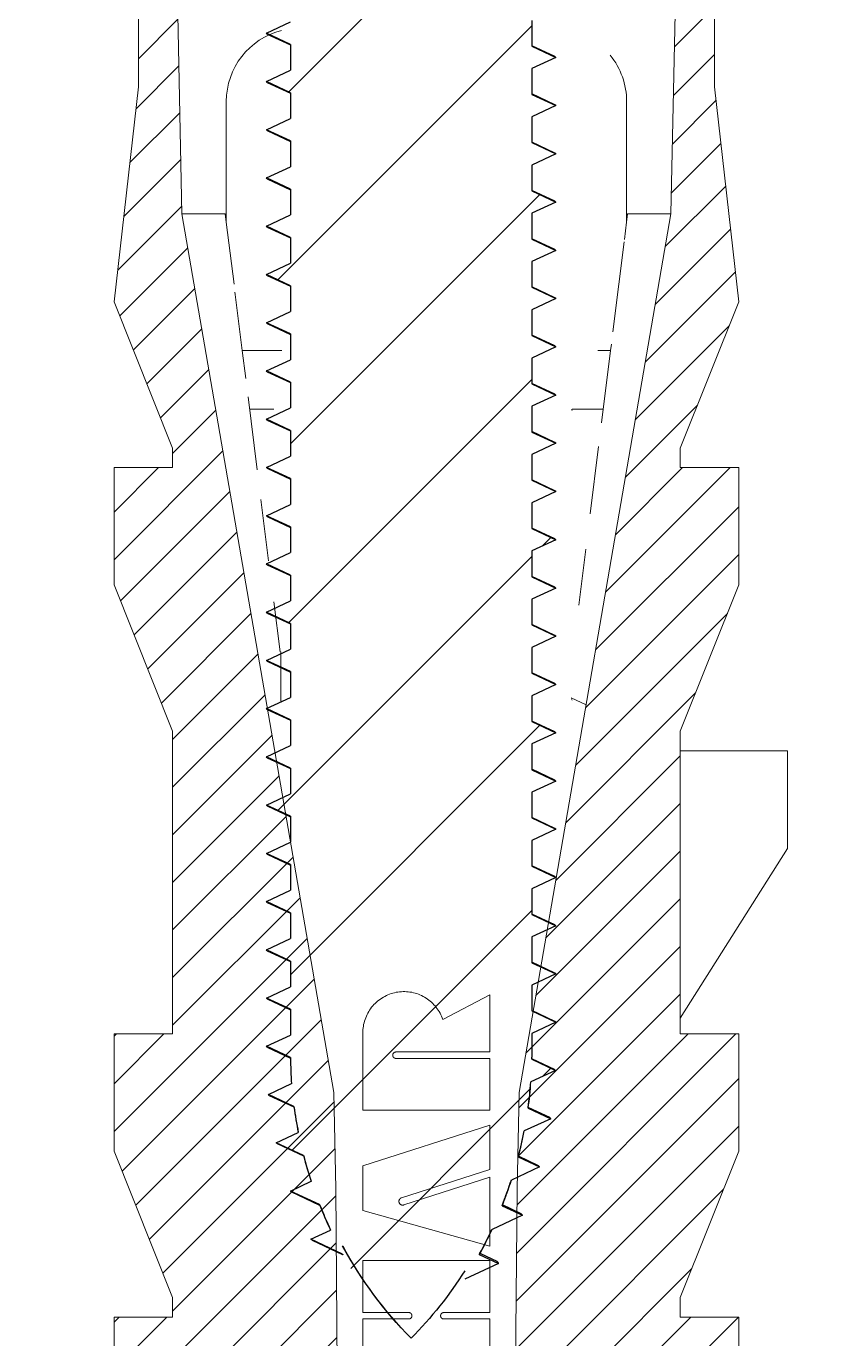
# Model space of a CAD drawing. Header units: millimetres. Extents: x 1338 to 1739, y -253 to 25.
# Drawn here: x 1501.51 to 1509.81, y -136.12 to -122.51 of the extents above; entities that cross this region are included whole.
import ezdxf

# ---------------------------------------------------------------- set-up
doc = ezdxf.new("R2010")
doc.units = ezdxf.units.MM
doc.layers.add('hatch', color=56, linetype='Continuous', lineweight=9)
doc.layers.add('part', color=7, linetype='Continuous', lineweight=20)

# ---------------------------------------------------------------- blocks, each defined once
blk = doc.blocks.new('*u39')
at = {"layer": 'hatch', "linetype": 'Continuous'}
h = blk.add_hatch(dxfattribs=at)
h.set_pattern_fill('DEFAULT__3', color=2, scale=0.34925, angle=45, style=0, pattern_type=0)
h.set_pattern_definition([(45, (-417.5015, -92.55667), (-0.24695704, 0.24695704), [])])
edge = h.paths.add_edge_path()
edge.add_line((0.999, -14.168), (2.573, -5.06))
edge.add_line((2.669, -0.357), (2.573, -5.06))
edge.add_spline(control_points=[(2.669, -0.357), (2.674, -0.147), (2.824, 0), (3.033, 0)], knot_values=[0, 0, 0, 0, 1, 1, 1, 1], weights=[1, 0.809532, 0.809532, 1], degree=3, periodic=0)
edge.add_line((3.033, 0), (4.187, 0))
edge.add_line((4.187, 0), (4.187, -0.202))
edge.add_line((4.187, -0.202), (3.023, -0.837))
edge.add_line((3.023, -3.744), (3.023, -0.837))
edge.add_line((3.276, -5.971), (3.023, -3.744))
edge.add_line((2.669, -7.489), (3.276, -5.971))
edge.add_line((2.669, -7.489), (2.669, -7.691))
edge.add_line((2.669, -7.691), (3.276, -7.691))
edge.add_line((3.276, -8.906), (3.276, -7.691))
edge.add_line((2.669, -10.424), (3.276, -8.906))
edge.add_line((2.669, -10.424), (2.669, -10.626))
edge.add_line((2.669, -10.626), (2.669, -13.396))
edge.add_line((2.669, -13.396), (2.669, -13.561))
edge.add_line((2.669, -13.561), (3.276, -13.561))
edge.add_line((3.276, -14.775), (3.276, -13.561))
edge.add_line((2.669, -16.293), (3.276, -14.775))
edge.add_line((2.669, -16.293), (2.669, -16.496))
edge.add_line((2.669, -16.496), (3.276, -16.496))
edge.add_line((3.276, -17.71), (3.276, -16.496))
edge.add_line((2.669, -19.228), (3.276, -17.71))
edge.add_line((2.669, -19.228), (2.669, -22.365))
edge.add_line((2.669, -22.365), (3.276, -22.365))
edge.add_line((3.276, -23.58), (3.276, -22.365))
edge.add_line((2.704, -25.009), (3.276, -23.58))
edge.add_line((2.704, -25.009), (3.273, -25.216))
edge.add_line((3.273, -25.216), (2.973, -26.919))
edge.add_line((2.973, -26.919), (2.973, -28.64))
edge.add_line((2.973, -28.64), (2.72, -30.056))
edge.add_line((1.354, -30.056), (2.72, -30.056))
edge.add_line((1.354, -30.056), (1.354, -31.068))
edge.add_line((1.354, -31.068), (0.848, -31.068))
edge.add_line((0.848, -30.056), (0.848, -31.068))
edge.add_line((0.848, -30.056), (0.979, -15.167))
edge.add_line((0.999, -14.168), (0.979, -15.167))
edge = h.paths.add_edge_path()
edge.add_line((-0.923, -14.168), (-2.497, -5.06))
edge.add_line((-0.923, -14.168), (-0.903, -15.167))
edge.add_line((-0.772, -30.056), (-0.903, -15.167))
edge.add_line((-0.772, -30.056), (-0.772, -31.068))
edge.add_line((-0.772, -31.068), (-1.278, -31.068))
edge.add_line((-1.278, -30.056), (-1.278, -31.068))
edge.add_line((-2.644, -30.056), (-1.278, -30.056))
edge.add_line((-2.897, -28.64), (-2.644, -30.056))
edge.add_line((-2.897, -26.919), (-2.897, -28.64))
edge.add_line((-3.197, -25.216), (-2.897, -26.919))
edge.add_line((-3.197, -25.216), (-2.629, -25.009))
edge.add_line((-2.629, -25.009), (-3.2, -23.58))
edge.add_line((-3.2, -23.58), (-3.2, -22.365))
edge.add_line((-3.2, -22.365), (-2.593, -22.365))
edge.add_line((-2.593, -22.365), (-2.593, -22.201))
edge.add_line((-2.593, -22.201), (-2.593, -19.43))
edge.add_line((-2.593, -19.43), (-2.593, -19.228))
edge.add_line((-2.593, -19.228), (-3.2, -17.71))
edge.add_line((-3.2, -17.71), (-3.2, -16.496))
edge.add_line((-3.2, -16.496), (-2.593, -16.496))
edge.add_line((-2.593, -16.496), (-2.593, -16.293))
edge.add_line((-2.593, -16.293), (-3.2, -14.775))
edge.add_line((-3.2, -14.775), (-3.2, -13.561))
edge.add_line((-3.2, -13.561), (-2.593, -13.561))
edge.add_line((-2.593, -13.561), (-2.593, -10.424))
edge.add_line((-2.593, -10.424), (-3.2, -8.906))
edge.add_line((-3.2, -8.906), (-3.2, -7.691))
edge.add_line((-3.2, -7.691), (-2.593, -7.691))
edge.add_line((-2.593, -7.691), (-2.593, -7.489))
edge.add_line((-2.593, -7.489), (-3.2, -5.971))
edge.add_line((-3.2, -5.971), (-2.947, -3.744))
edge.add_line((-2.947, -3.744), (-2.947, -0.837))
edge.add_line((-4.111, -0.202), (-2.947, -0.837))
edge.add_line((-4.111, -0.202), (-4.111, 0))
edge.add_line((-4.111, 0), (-2.958, 0))
edge.add_spline(control_points=[(-2.593, -0.357), (-2.598, -0.147), (-2.748, 0), (-2.958, 0)], knot_values=[0, 0, 0, 0, 1, 1, 1, 1], weights=[1, 0.809532, 0.809532, 1], degree=3, periodic=0)
edge.add_line((-2.593, -0.357), (-2.497, -5.06))
at = {"layer": 'part', "color": 7, "linetype": 'Continuous'}
for p, q in [((-2.593, -0.357), (-2.497, -5.06)), ((-2.593, -0.357), (-2.497, -5.06)), ((2.669, -0.357), (2.573, -5.06)), ((2.669, -0.357), (2.573, -5.06)), ((-2.947, -3.744), (-2.947, -0.837)), ((-2.947, -3.744), (-2.947, -0.837)), ((3.023, -3.744), (3.023, -0.837)), ((3.023, -3.744), (3.023, -0.837)), ((-3.2, -5.971), (-2.947, -3.744)), ((-3.2, -5.971), (-2.947, -3.744)), ((3.276, -5.971), (3.023, -3.744)), ((3.276, -5.971), (3.023, -3.744)), ((-2.037, -3.896), (-2.037, -5.147)), ((2.113, -5.147), (2.113, -3.896)), ((-0.923, -14.168), (-2.497, -5.06)), ((-2.047, -5.06), (-2.497, -5.06)), ((-0.923, -14.168), (-2.497, -5.06)), ((-2.037, -5.147), (-2.047, -5.06)), ((-1.957, -5.788), (-2.037, -5.147)), ((0.999, -14.168), (2.573, -5.06)), ((0.999, -14.168), (2.573, -5.06)), ((2.113, -5.147), (2.09, -5.327)), ((2.123, -5.06), (2.113, -5.147)), ((2.573, -5.06), (2.123, -5.06)), ((2.087, -5.35), (2.033, -5.788)), ((2.033, -5.788), (1.971, -6.282)), ((-2.593, -7.489), (-3.2, -5.971)), ((-2.593, -7.489), (-3.2, -5.971)), ((-1.944, -5.895), (-1.947, -5.872)), ((-1.871, -6.477), (-1.944, -5.895)), ((2.669, -7.489), (3.276, -5.971)), ((2.669, -7.489), (3.276, -5.971)), ((-1.835, -6.768), (-1.871, -6.477)), ((-1.871, -6.477), (-1.462, -6.477)), ((1.814, -6.477), (1.947, -6.477)), ((1.947, -6.477), (1.854, -7.227)), ((1.955, -6.412), (1.947, -6.477)), ((-1.717, -7.713), (-1.811, -6.958)), ((-1.795, -7.084), (-1.543, -7.084)), ((1.548, -7.084), (1.871, -7.084)), ((1.823, -7.473), (1.735, -8.171)), ((-2.593, -7.691), (-2.593, -7.489)), ((-2.593, -7.691), (-2.593, -7.489)), ((2.669, -7.489), (2.669, -7.691)), ((2.669, -7.489), (2.669, -7.691)), ((-3.2, -7.691), (-2.593, -7.691)), ((-3.2, -7.691), (-2.593, -7.691)), ((-3.2, -8.906), (-3.2, -7.691)), ((-3.2, -8.906), (-3.2, -7.691)), ((2.669, -7.691), (3.276, -7.691)), ((2.669, -7.691), (3.276, -7.691)), ((3.276, -8.906), (3.276, -7.691)), ((3.276, -8.906), (3.276, -7.691)), ((-1.598, -8.658), (-1.678, -8.02)), ((1.69, -8.535), (1.617, -9.115)), ((-2.593, -10.424), (-3.2, -8.906)), ((-2.593, -10.424), (-3.2, -8.906)), ((2.669, -10.424), (3.276, -8.906)), ((2.669, -10.424), (3.276, -8.906)), ((-1.479, -9.601), (-1.545, -9.083)), ((-1.472, -10.1), (-1.472, -9.6)), ((-1.472, -10.1), (-1.472, -9.6)), ((1.693, -10.151), (1.538, -10.077)), ((-2.593, -13.561), (-2.593, -10.424)), ((-2.593, -13.561), (-2.593, -10.424)), ((2.669, -10.424), (2.669, -13.561)), ((2.669, -10.424), (2.669, -10.626)), ((2.669, -10.626), (3.782, -10.626)), ((2.669, -10.626), (2.669, -13.396)), ((3.782, -11.638), (3.782, -10.626)), ((3.782, -11.638), (2.669, -13.396)), ((0.696, -13.156), (0.208, -13.411)), ((0.696, -13.747), (0.696, -13.156)), ((2.669, -13.396), (2.669, -13.561)), ((-3.2, -13.561), (-2.593, -13.561)), ((-3.2, -13.561), (-2.593, -13.561)), ((-3.2, -14.775), (-3.2, -13.561)), ((-3.2, -14.775), (-3.2, -13.561)), ((-0.62, -14.352), (-0.62, -13.587)), ((2.669, -13.561), (3.276, -13.561)), ((2.669, -13.561), (3.276, -13.561)), ((3.276, -14.775), (3.276, -13.561)), ((3.276, -14.775), (3.276, -13.561)), ((0.696, -13.747), (-0.278, -13.747)), ((0.696, -13.814), (-0.278, -13.814)), ((0.696, -14.352), (0.696, -13.814)), ((-0.923, -14.168), (-0.903, -15.167)), ((-0.923, -14.168), (-0.903, -15.167)), ((0.999, -14.168), (0.979, -15.167)), ((0.999, -14.168), (0.979, -15.167)), ((-0.62, -14.352), (0.696, -14.352)), ((0.696, -14.506), (-0.62, -14.927)), ((0.696, -14.964), (0.696, -14.506)), ((-2.593, -16.293), (-3.2, -14.775)), ((-2.593, -16.293), (-3.2, -14.775)), ((2.669, -16.293), (3.276, -14.775)), ((2.669, -16.293), (3.276, -14.775)), ((-0.62, -15.39), (-0.62, -14.927)), ((0.696, -14.964), (-0.22, -15.259)), ((0.696, -15.046), (-0.196, -15.333)), ((0.696, -15.759), (0.696, -15.046)), ((-0.772, -30.056), (-0.903, -15.167)), ((-0.772, -30.056), (-0.903, -15.167)), ((0.848, -30.056), (0.979, -15.167)), ((0.848, -30.056), (0.979, -15.167)), ((-0.62, -15.39), (0.696, -15.759)), ((-0.62, -15.909), (-0.62, -16.448)), ((0.696, -15.909), (-0.62, -15.909)), ((0.696, -16.448), (0.696, -15.909)), ((-2.593, -16.496), (-2.593, -16.293)), ((-2.593, -16.496), (-2.593, -16.293)), ((2.669, -16.293), (2.669, -16.496)), ((2.669, -16.293), (2.669, -16.496)), ((-0.62, -16.448), (-0.146, -16.448)), ((0.696, -16.448), (0.218, -16.448)), ((-3.2, -16.496), (-2.593, -16.496)), ((-3.2, -16.496), (-2.593, -16.496)), ((-3.2, -17.71), (-3.2, -16.496)), ((-3.2, -17.71), (-3.2, -16.496)), ((-0.62, -16.515), (-0.62, -17.073)), ((-0.62, -16.515), (-0.146, -16.515)), ((0.696, -16.515), (0.218, -16.515)), ((0.696, -17.073), (0.696, -16.515)), ((2.669, -16.496), (3.276, -16.496)), ((2.669, -16.496), (3.276, -16.496)), ((3.276, -17.71), (3.276, -16.496)), ((3.276, -17.71), (3.276, -16.496))]:
    blk.add_line(p, q, dxfattribs=at)
for points in [[(-0.62, -13.587), (-0.621, -13.569), (-0.621, -13.551), (-0.621, -13.533), (-0.62, -13.515), (-0.618, -13.497), (-0.616, -13.479), (-0.613, -13.462), (-0.609, -13.444), (-0.604, -13.427), (-0.598, -13.41), (-0.592, -13.393), (-0.585, -13.377), (-0.578, -13.36), (-0.57, -13.344), (-0.561, -13.329), (-0.551, -13.314), (-0.541, -13.299), (-0.53, -13.284), (-0.519, -13.271), (-0.507, -13.257), (-0.495, -13.244), (-0.481, -13.232), (-0.468, -13.22), (-0.454, -13.209), (-0.439, -13.199), (-0.425, -13.189), (-0.409, -13.179), (-0.394, -13.171), (-0.377, -13.163), (-0.361, -13.155), (-0.344, -13.149), (-0.328, -13.143), (-0.31, -13.138), (-0.293, -13.133), (-0.275, -13.129), (-0.258, -13.126), (-0.24, -13.124), (-0.222, -13.123), (-0.204, -13.122), (-0.186, -13.122), (-0.168, -13.123), (-0.15, -13.124), (-0.133, -13.126), (-0.115, -13.129), (-0.097, -13.133), (-0.08, -13.138), (-0.063, -13.143), (-0.046, -13.149), (-0.029, -13.156), (-0.013, -13.163), (0.003, -13.171), (0.019, -13.18), (0.034, -13.189), (0.049, -13.199), (0.063, -13.21), (0.077, -13.221), (0.091, -13.232), (0.104, -13.245), (0.116, -13.258), (0.128, -13.271), (0.14, -13.285), (0.15, -13.299), (0.161, -13.314), (0.17, -13.329), (0.179, -13.345), (0.187, -13.361), (0.195, -13.377), (0.202, -13.394), (0.208, -13.411)], [(-0.278, -13.814), (-0.279, -13.814), (-0.281, -13.814), (-0.282, -13.814), (-0.284, -13.814), (-0.285, -13.814), (-0.286, -13.813), (-0.288, -13.813), (-0.289, -13.812), (-0.29, -13.812), (-0.292, -13.811), (-0.293, -13.811), (-0.294, -13.81), (-0.295, -13.809), (-0.297, -13.809), (-0.298, -13.808), (-0.299, -13.807), (-0.3, -13.806), (-0.301, -13.805), (-0.302, -13.804), (-0.303, -13.803), (-0.304, -13.802), (-0.305, -13.801), (-0.306, -13.8), (-0.306, -13.799), (-0.307, -13.798), (-0.308, -13.796), (-0.308, -13.795), (-0.309, -13.794), (-0.309, -13.792), (-0.31, -13.791), (-0.31, -13.79), (-0.311, -13.788), (-0.311, -13.787), (-0.311, -13.786), (-0.311, -13.784), (-0.311, -13.783), (-0.311, -13.781), (-0.311, -13.78), (-0.311, -13.779), (-0.311, -13.777), (-0.311, -13.776), (-0.311, -13.775), (-0.311, -13.773), (-0.31, -13.772), (-0.31, -13.77), (-0.309, -13.769), (-0.309, -13.768), (-0.308, -13.767), (-0.308, -13.765), (-0.307, -13.764), (-0.306, -13.763), (-0.306, -13.762), (-0.305, -13.761), (-0.304, -13.759), (-0.303, -13.758), (-0.302, -13.757), (-0.301, -13.756), (-0.3, -13.755), (-0.299, -13.755), (-0.298, -13.754), (-0.297, -13.753), (-0.295, -13.752), (-0.294, -13.751), (-0.293, -13.751), (-0.292, -13.75), (-0.29, -13.75), (-0.289, -13.749), (-0.288, -13.749), (-0.286, -13.748), (-0.285, -13.748), (-0.284, -13.748), (-0.282, -13.748), (-0.281, -13.747), (-0.279, -13.747), (-0.278, -13.747)], [(-0.196, -15.333), (-0.198, -15.333), (-0.2, -15.334), (-0.201, -15.334), (-0.203, -15.335), (-0.205, -15.335), (-0.206, -15.335), (-0.208, -15.335), (-0.21, -15.335), (-0.211, -15.335), (-0.213, -15.335), (-0.215, -15.334), (-0.216, -15.334), (-0.218, -15.334), (-0.22, -15.333), (-0.221, -15.333), (-0.223, -15.332), (-0.224, -15.331), (-0.226, -15.331), (-0.227, -15.33), (-0.229, -15.329), (-0.23, -15.328), (-0.232, -15.327), (-0.233, -15.326), (-0.234, -15.325), (-0.235, -15.324), (-0.237, -15.323), (-0.238, -15.322), (-0.239, -15.32), (-0.24, -15.319), (-0.241, -15.318), (-0.242, -15.316), (-0.243, -15.315), (-0.243, -15.313), (-0.244, -15.312), (-0.245, -15.31), (-0.245, -15.309), (-0.246, -15.307), (-0.246, -15.305), (-0.247, -15.304), (-0.247, -15.302), (-0.247, -15.3), (-0.247, -15.299), (-0.247, -15.297), (-0.247, -15.295), (-0.247, -15.294), (-0.247, -15.292), (-0.247, -15.29), (-0.247, -15.289), (-0.246, -15.287), (-0.246, -15.285), (-0.246, -15.284), (-0.245, -15.282), (-0.244, -15.281), (-0.244, -15.279), (-0.243, -15.278), (-0.242, -15.276), (-0.241, -15.275), (-0.24, -15.273), (-0.239, -15.272), (-0.238, -15.271), (-0.237, -15.269), (-0.236, -15.268), (-0.235, -15.267), (-0.234, -15.266), (-0.232, -15.265), (-0.231, -15.264), (-0.229, -15.263), (-0.228, -15.262), (-0.227, -15.261), (-0.225, -15.26), (-0.223, -15.26), (-0.222, -15.259), (-0.22, -15.259)], [(-0.146, -16.448), (-0.145, -16.448), (-0.143, -16.448), (-0.142, -16.448), (-0.14, -16.449), (-0.139, -16.449), (-0.138, -16.449), (-0.136, -16.45), (-0.135, -16.45), (-0.134, -16.451), (-0.132, -16.451), (-0.131, -16.452), (-0.13, -16.452), (-0.129, -16.453), (-0.127, -16.454), (-0.126, -16.455), (-0.125, -16.455), (-0.124, -16.456), (-0.123, -16.457), (-0.122, -16.458), (-0.121, -16.459), (-0.12, -16.46), (-0.119, -16.461), (-0.118, -16.463), (-0.118, -16.464), (-0.117, -16.465), (-0.116, -16.466), (-0.116, -16.467), (-0.115, -16.469), (-0.115, -16.47), (-0.114, -16.471), (-0.114, -16.473), (-0.113, -16.474), (-0.113, -16.475), (-0.113, -16.477), (-0.113, -16.478), (-0.112, -16.48), (-0.112, -16.481), (-0.112, -16.482), (-0.112, -16.484), (-0.113, -16.485), (-0.113, -16.487), (-0.113, -16.488), (-0.113, -16.489), (-0.114, -16.491), (-0.114, -16.492), (-0.115, -16.493), (-0.115, -16.495), (-0.116, -16.496), (-0.116, -16.497), (-0.117, -16.498), (-0.118, -16.5), (-0.118, -16.501), (-0.119, -16.502), (-0.12, -16.503), (-0.121, -16.504), (-0.122, -16.505), (-0.123, -16.506), (-0.124, -16.507), (-0.125, -16.508), (-0.126, -16.509), (-0.127, -16.51), (-0.129, -16.51), (-0.13, -16.511), (-0.131, -16.512), (-0.132, -16.512), (-0.134, -16.513), (-0.135, -16.513), (-0.136, -16.514), (-0.138, -16.514), (-0.139, -16.514), (-0.14, -16.515), (-0.142, -16.515), (-0.143, -16.515), (-0.145, -16.515), (-0.146, -16.515)], [(0.218, -16.515), (0.217, -16.515), (0.215, -16.515), (0.214, -16.515), (0.213, -16.515), (0.211, -16.514), (0.21, -16.514), (0.208, -16.514), (0.207, -16.513), (0.206, -16.513), (0.205, -16.512), (0.203, -16.512), (0.202, -16.511), (0.201, -16.51), (0.2, -16.51), (0.198, -16.509), (0.197, -16.508), (0.196, -16.507), (0.195, -16.506), (0.194, -16.505), (0.193, -16.504), (0.192, -16.503), (0.191, -16.502), (0.191, -16.501), (0.19, -16.5), (0.189, -16.498), (0.188, -16.497), (0.188, -16.496), (0.187, -16.495), (0.187, -16.493), (0.186, -16.492), (0.186, -16.491), (0.186, -16.489), (0.185, -16.488), (0.185, -16.487), (0.185, -16.485), (0.185, -16.484), (0.185, -16.482), (0.185, -16.481), (0.185, -16.48), (0.185, -16.478), (0.185, -16.477), (0.185, -16.475), (0.186, -16.474), (0.186, -16.473), (0.186, -16.471), (0.187, -16.47), (0.187, -16.469), (0.188, -16.467), (0.188, -16.466), (0.189, -16.465), (0.19, -16.464), (0.191, -16.463), (0.191, -16.461), (0.192, -16.46), (0.193, -16.459), (0.194, -16.458), (0.195, -16.457), (0.196, -16.456), (0.197, -16.455), (0.198, -16.455), (0.2, -16.454), (0.201, -16.453), (0.202, -16.452), (0.203, -16.452), (0.205, -16.451), (0.206, -16.451), (0.207, -16.45), (0.208, -16.45), (0.21, -16.449), (0.211, -16.449), (0.213, -16.449), (0.214, -16.448), (0.215, -16.448), (0.217, -16.448), (0.218, -16.448)]]:
    blk.add_lwpolyline(points, dxfattribs=at)
for centre, start, end in [((-1.278, -3.896), 104.1132, 180), ((1.354, -3.896), 0, 39.1175)]:
    blk.add_arc(centre, 0.759, start, end, dxfattribs=at)
for points, start_tangent, end_tangent in [([(1.543, -7.087), (1.548, -7.1)], (0.593394, -0.804912), (0, -1)), ([(-1.472, -10.1), (-1.467, -10.113)], (0, -1), (0.593395, -0.804912)), ([(1.543, -10.087), (1.548, -10.1)], (0.593394, -0.804912), (0, -1))]:
    blk.add_spline(points, degree=3, dxfattribs=dict(at, start_tangent=start_tangent, end_tangent=end_tangent))

msp = doc.modelspace()

# ---------------------------------------------------------------- hatches: boundary and pattern name
at = {"linetype": 'Continuous'}
h = msp.add_hatch(dxfattribs=at)
h.set_pattern_fill('DEFAULT__4', color=2, scale=1.296802, angle=45, style=0, pattern_type=0)
h.set_pattern_definition([(45, (1173.496, -272.3641), (-0.9169777, 0.9169777), [])])
edge = h.paths.add_edge_path()
edge.add_line((1508.899, -116.296), (1506.917, -116.296))
edge.add_line((1506.917, -116.296), (1506.999, -116.335))
edge.add_line((1506.999, -116.335), (1506.749, -116.451))
edge.add_line((1506.749, -116.451), (1506.749, -116.718))
edge.add_line((1506.749, -116.718), (1506.999, -116.835))
edge.add_line((1506.999, -116.835), (1506.749, -116.951))
edge.add_line((1506.749, -116.951), (1506.749, -117.218))
edge.add_line((1506.749, -117.218), (1506.999, -117.335))
edge.add_line((1506.999, -117.335), (1506.749, -117.451))
edge.add_line((1506.749, -117.451), (1506.749, -117.718))
edge.add_line((1506.749, -117.718), (1506.999, -117.835))
edge.add_line((1506.999, -117.835), (1506.749, -117.951))
edge.add_line((1506.749, -117.951), (1506.749, -118.218))
edge.add_line((1506.749, -118.218), (1506.999, -118.335))
edge.add_line((1506.999, -118.335), (1506.749, -118.451))
edge.add_line((1506.749, -118.451), (1506.749, -118.718))
edge.add_line((1506.749, -118.718), (1506.999, -118.835))
edge.add_line((1506.999, -118.835), (1506.749, -118.951))
edge.add_line((1506.749, -118.951), (1506.749, -119.218))
edge.add_line((1506.749, -119.218), (1506.999, -119.335))
edge.add_line((1506.999, -119.335), (1506.749, -119.451))
edge.add_line((1506.749, -119.451), (1506.749, -119.718))
edge.add_line((1506.749, -119.718), (1506.999, -119.835))
edge.add_line((1506.999, -119.835), (1506.749, -119.951))
edge.add_line((1506.749, -119.951), (1506.749, -120.218))
edge.add_line((1506.749, -120.218), (1506.999, -120.335))
edge.add_line((1506.999, -120.335), (1506.749, -120.451))
edge.add_line((1506.749, -120.451), (1506.749, -120.718))
edge.add_line((1506.749, -120.718), (1506.999, -120.835))
edge.add_line((1506.999, -120.835), (1506.749, -120.951))
edge.add_line((1506.749, -120.951), (1506.749, -121.218))
edge.add_line((1506.749, -121.218), (1506.999, -121.335))
edge.add_line((1506.999, -121.335), (1506.749, -121.451))
edge.add_line((1506.749, -121.451), (1506.749, -121.718))
edge.add_line((1506.749, -121.718), (1506.999, -121.835))
edge.add_line((1506.999, -121.835), (1506.749, -121.951))
edge.add_line((1506.749, -121.951), (1506.749, -122.218))
edge.add_line((1506.749, -122.218), (1506.999, -122.335))
edge.add_line((1506.999, -122.335), (1506.749, -122.451))
edge.add_line((1506.749, -122.451), (1506.749, -122.718))
edge.add_line((1506.749, -122.718), (1506.999, -122.835))
edge.add_line((1506.999, -122.835), (1506.749, -122.951))
edge.add_line((1506.749, -122.951), (1506.749, -123.218))
edge.add_line((1506.749, -123.218), (1506.999, -123.335))
edge.add_line((1506.999, -123.335), (1506.749, -123.451))
edge.add_line((1506.749, -123.451), (1506.749, -123.718))
edge.add_line((1506.749, -123.718), (1506.999, -123.835))
edge.add_line((1506.999, -123.835), (1506.749, -123.951))
edge.add_line((1506.749, -123.951), (1506.749, -124.218))
edge.add_line((1506.749, -124.218), (1506.999, -124.335))
edge.add_line((1506.999, -124.335), (1506.749, -124.451))
edge.add_line((1506.749, -124.451), (1506.749, -124.718))
edge.add_line((1506.749, -124.718), (1506.999, -124.835))
edge.add_line((1506.999, -124.835), (1506.749, -124.951))
edge.add_line((1506.749, -124.951), (1506.749, -125.218))
edge.add_line((1506.749, -125.218), (1506.999, -125.335))
edge.add_line((1506.999, -125.335), (1506.749, -125.451))
edge.add_line((1506.749, -125.451), (1506.749, -125.718))
edge.add_line((1506.749, -125.718), (1506.999, -125.835))
edge.add_line((1506.999, -125.835), (1506.749, -125.951))
edge.add_line((1506.749, -125.951), (1506.749, -126.218))
edge.add_line((1506.749, -126.218), (1506.999, -126.335))
edge.add_line((1506.999, -126.335), (1506.749, -126.451))
edge.add_line((1506.749, -126.451), (1506.749, -126.718))
edge.add_line((1506.749, -126.718), (1506.999, -126.835))
edge.add_line((1506.999, -126.835), (1506.749, -126.951))
edge.add_line((1506.749, -126.951), (1506.749, -127.218))
edge.add_line((1506.749, -127.218), (1506.999, -127.335))
edge.add_line((1506.999, -127.335), (1506.749, -127.451))
edge.add_line((1506.749, -127.451), (1506.749, -127.718))
edge.add_line((1506.749, -127.718), (1506.999, -127.835))
edge.add_line((1506.999, -127.835), (1506.749, -127.951))
edge.add_line((1506.749, -127.951), (1506.749, -128.218))
edge.add_line((1506.749, -128.218), (1506.999, -128.335))
edge.add_line((1506.999, -128.335), (1506.749, -128.451))
edge.add_line((1506.749, -128.451), (1506.749, -128.718))
edge.add_line((1506.749, -128.718), (1506.999, -128.835))
edge.add_line((1506.999, -128.835), (1506.749, -128.951))
edge.add_line((1506.749, -128.951), (1506.749, -129.218))
edge.add_line((1506.749, -129.218), (1506.999, -129.335))
edge.add_line((1506.999, -129.335), (1506.749, -129.451))
edge.add_line((1506.749, -129.451), (1506.749, -129.718))
edge.add_line((1506.749, -129.718), (1506.999, -129.835))
edge.add_line((1506.999, -129.835), (1506.749, -129.951))
edge.add_line((1506.749, -129.951), (1506.749, -130.218))
edge.add_line((1506.749, -130.218), (1506.999, -130.335))
edge.add_line((1506.999, -130.335), (1506.749, -130.451))
edge.add_line((1506.749, -130.451), (1506.749, -130.718))
edge.add_line((1506.749, -130.718), (1506.999, -130.835))
edge.add_line((1506.999, -130.835), (1506.749, -130.951))
edge.add_line((1506.749, -130.951), (1506.749, -131.218))
edge.add_line((1506.749, -131.218), (1506.999, -131.335))
edge.add_line((1506.999, -131.335), (1506.749, -131.451))
edge.add_line((1506.749, -131.451), (1506.749, -131.718))
edge.add_line((1506.749, -131.718), (1506.999, -131.835))
edge.add_line((1506.999, -131.835), (1506.749, -131.951))
edge.add_line((1506.749, -131.951), (1506.749, -132.218))
edge.add_line((1506.749, -132.218), (1506.999, -132.335))
edge.add_line((1506.999, -132.335), (1506.749, -132.451))
edge.add_line((1506.749, -132.451), (1506.749, -132.718))
edge.add_line((1506.749, -132.718), (1506.999, -132.835))
edge.add_line((1506.999, -132.835), (1506.749, -132.951))
edge.add_line((1506.749, -132.951), (1506.749, -133.196))
edge.add_arc((1503.101, -133.196), 3.648, 359.6413, 359.9998)
edge.add_line((1506.749, -133.219), (1506.996, -133.335))
edge.add_line((1506.996, -133.335), (1506.74, -133.454))
edge.add_arc((1502.777, -133.18), 3.973, 352.1025, 356.0377)
edge.add_line((1506.712, -133.725), (1506.946, -133.835))
edge.add_line((1506.946, -133.835), (1506.672, -133.962))
edge.add_arc((1502.422, -133.121), 4.332, 345.1526, 348.8068)
edge.add_line((1506.61, -134.231), (1506.831, -134.335))
edge.add_line((1506.831, -134.335), (1506.539, -134.471))
edge.add_arc((1502.218, -133.063), 4.544, 338.3864, 341.9517)
edge.add_line((1506.443, -134.737), (1506.653, -134.835))
edge.add_line((1506.653, -134.835), (1506.338, -134.982))
edge.add_arc((1502.213, -133.063), 4.55, 331.3781, 335.0545)
edge.add_line((1506.206, -135.242), (1506.404, -135.335))
edge.add_line((1506.404, -135.335), (1506.056, -135.497))
edge.add_spline(control_points=[(1506.056, -135.497), (1505.894, -135.752), (1505.707, -135.988), (1505.499, -136.196)], knot_values=[0, 0, 0, 0, 1, 1, 1, 1], degree=3, periodic=0)
edge.add_spline(control_points=[(1505.499, -136.196), (1505.222, -135.92), (1504.983, -135.594), (1504.789, -135.238)], knot_values=[0, 0, 0, 0, 1, 1, 1, 1], degree=3, periodic=0)
edge.add_line((1504.789, -135.238), (1504.459, -135.085))
edge.add_line((1504.459, -135.085), (1504.664, -134.989))
edge.add_arc((1508.809, -133.051), 4.576, 201.4632, 205.0563)
edge.add_line((1504.55, -134.726), (1504.247, -134.585))
edge.add_line((1504.247, -134.585), (1504.463, -134.484))
edge.add_arc((1508.7, -133.089), 4.461, 194.6431, 198.2289)
edge.add_line((1504.384, -134.216), (1504.101, -134.085))
edge.add_line((1504.101, -134.085), (1504.329, -133.978))
edge.add_arc((1508.413, -133.154), 4.166, 187.6488, 191.4188)
edge.add_line((1504.284, -133.708), (1504.019, -133.585))
edge.add_line((1504.019, -133.585), (1504.259, -133.472))
edge.add_arc((1508.009, -133.195), 3.76, 180.0982, 184.2361)
edge.add_line((1504.249, -133.201), (1503.999, -133.085))
edge.add_line((1503.999, -133.085), (1504.249, -132.968))
edge.add_line((1504.249, -132.701), (1504.249, -132.968))
edge.add_line((1504.249, -132.701), (1503.999, -132.585))
edge.add_line((1503.999, -132.585), (1504.249, -132.468))
edge.add_line((1504.249, -132.201), (1504.249, -132.468))
edge.add_line((1504.249, -132.201), (1503.999, -132.085))
edge.add_line((1503.999, -132.085), (1504.249, -131.968))
edge.add_line((1504.249, -131.701), (1504.249, -131.968))
edge.add_line((1504.249, -131.701), (1503.999, -131.585))
edge.add_line((1503.999, -131.585), (1504.249, -131.468))
edge.add_line((1504.249, -131.201), (1504.249, -131.468))
edge.add_line((1504.249, -131.201), (1503.999, -131.085))
edge.add_line((1503.999, -131.085), (1504.249, -130.968))
edge.add_line((1504.249, -130.701), (1504.249, -130.968))
edge.add_line((1504.249, -130.701), (1503.999, -130.585))
edge.add_line((1503.999, -130.585), (1504.249, -130.468))
edge.add_line((1504.249, -130.201), (1504.249, -130.468))
edge.add_line((1504.249, -130.201), (1503.999, -130.085))
edge.add_line((1503.999, -130.085), (1504.249, -129.968))
edge.add_line((1504.249, -129.701), (1504.249, -129.968))
edge.add_line((1504.249, -129.701), (1503.999, -129.585))
edge.add_line((1503.999, -129.585), (1504.249, -129.468))
edge.add_line((1504.249, -129.201), (1504.249, -129.468))
edge.add_line((1504.249, -129.201), (1503.999, -129.085))
edge.add_line((1503.999, -129.085), (1504.249, -128.968))
edge.add_line((1504.249, -128.701), (1504.249, -128.968))
edge.add_line((1504.249, -128.701), (1503.999, -128.585))
edge.add_line((1503.999, -128.585), (1504.249, -128.468))
edge.add_line((1504.249, -128.201), (1504.249, -128.468))
edge.add_line((1504.249, -128.201), (1503.999, -128.085))
edge.add_line((1503.999, -128.085), (1504.249, -127.968))
edge.add_line((1504.249, -127.701), (1504.249, -127.968))
edge.add_line((1504.249, -127.701), (1503.999, -127.585))
edge.add_line((1503.999, -127.585), (1504.249, -127.468))
edge.add_line((1504.249, -127.201), (1504.249, -127.468))
edge.add_line((1504.249, -127.201), (1503.999, -127.085))
edge.add_line((1503.999, -127.085), (1504.249, -126.968))
edge.add_line((1504.249, -126.701), (1504.249, -126.968))
edge.add_line((1504.249, -126.701), (1503.999, -126.585))
edge.add_line((1503.999, -126.585), (1504.249, -126.468))
edge.add_line((1504.249, -126.201), (1504.249, -126.468))
edge.add_line((1504.249, -126.201), (1503.999, -126.085))
edge.add_line((1503.999, -126.085), (1504.249, -125.968))
edge.add_line((1504.249, -125.701), (1504.249, -125.968))
edge.add_line((1504.249, -125.701), (1503.999, -125.585))
edge.add_line((1503.999, -125.585), (1504.249, -125.468))
edge.add_line((1504.249, -125.201), (1504.249, -125.468))
edge.add_line((1504.249, -125.201), (1503.999, -125.085))
edge.add_line((1503.999, -125.085), (1504.249, -124.968))
edge.add_line((1504.249, -124.701), (1504.249, -124.968))
edge.add_line((1504.249, -124.701), (1503.999, -124.585))
edge.add_line((1503.999, -124.585), (1504.249, -124.468))
edge.add_line((1504.249, -124.201), (1504.249, -124.468))
edge.add_line((1504.249, -124.201), (1503.999, -124.085))
edge.add_line((1503.999, -124.085), (1504.249, -123.968))
edge.add_line((1504.249, -123.701), (1504.249, -123.968))
edge.add_line((1504.249, -123.701), (1503.999, -123.585))
edge.add_line((1503.999, -123.585), (1504.249, -123.468))
edge.add_line((1504.249, -123.201), (1504.249, -123.468))
edge.add_line((1504.249, -123.201), (1503.999, -123.085))
edge.add_line((1503.999, -123.085), (1504.249, -122.968))
edge.add_line((1504.249, -122.701), (1504.249, -122.968))
edge.add_line((1504.249, -122.701), (1503.999, -122.585))
edge.add_line((1503.999, -122.585), (1504.249, -122.468))
edge.add_line((1504.249, -122.201), (1504.249, -122.468))
edge.add_line((1504.249, -122.201), (1503.999, -122.085))
edge.add_line((1503.999, -122.085), (1504.249, -121.968))
edge.add_line((1504.249, -121.701), (1504.249, -121.968))
edge.add_line((1504.249, -121.701), (1503.999, -121.585))
edge.add_line((1503.999, -121.585), (1504.249, -121.468))
edge.add_line((1504.249, -121.201), (1504.249, -121.468))
edge.add_line((1504.249, -121.201), (1503.999, -121.085))
edge.add_line((1503.999, -121.085), (1504.249, -120.968))
edge.add_line((1504.249, -120.701), (1504.249, -120.968))
edge.add_line((1504.249, -120.701), (1503.999, -120.585))
edge.add_line((1503.999, -120.585), (1504.249, -120.468))
edge.add_line((1504.249, -120.201), (1504.249, -120.468))
edge.add_line((1504.249, -120.201), (1503.999, -120.085))
edge.add_line((1503.999, -120.085), (1504.249, -119.968))
edge.add_line((1504.249, -119.701), (1504.249, -119.968))
edge.add_line((1504.249, -119.701), (1503.999, -119.585))
edge.add_line((1503.999, -119.585), (1504.249, -119.468))
edge.add_line((1504.249, -119.201), (1504.249, -119.468))
edge.add_line((1504.249, -119.201), (1503.999, -119.085))
edge.add_line((1503.999, -119.085), (1504.249, -118.968))
edge.add_line((1504.249, -118.701), (1504.249, -118.968))
edge.add_line((1504.249, -118.701), (1503.999, -118.585))
edge.add_line((1503.999, -118.585), (1504.249, -118.468))
edge.add_line((1504.249, -118.201), (1504.249, -118.468))
edge.add_line((1504.249, -118.201), (1503.999, -118.085))
edge.add_line((1503.999, -118.085), (1504.249, -117.968))
edge.add_line((1504.249, -117.701), (1504.249, -117.968))
edge.add_line((1504.249, -117.701), (1503.999, -117.585))
edge.add_line((1503.999, -117.585), (1504.249, -117.468))
edge.add_line((1504.249, -117.201), (1504.249, -117.468))
edge.add_line((1504.249, -117.201), (1503.999, -117.085))
edge.add_line((1503.999, -117.085), (1504.249, -116.968))
edge.add_line((1504.249, -116.701), (1504.249, -116.968))
edge.add_line((1504.249, -116.701), (1503.999, -116.585))
edge.add_line((1503.999, -116.585), (1504.249, -116.468))
edge.add_line((1504.249, -116.296), (1504.249, -116.468))
edge.add_line((1504.249, -116.296), (1502.099, -116.296))
edge.add_spline(control_points=[(1501.999, -116.196), (1501.999, -116.255), (1502.04, -116.296), (1502.099, -116.296)], knot_values=[0, 0, 0, 0, 1, 1, 1, 1], weights=[1, 0.804738, 0.804738, 1], degree=3, periodic=0)
edge.add_line((1501.999, -115.896), (1501.999, -116.196))
edge.add_spline(control_points=[(1502.099, -115.796), (1502.04, -115.796), (1501.999, -115.838), (1501.999, -115.896)], knot_values=[0, 0, 0, 0, 1, 1, 1, 1], weights=[1, 0.804738, 0.804738, 1], degree=3, periodic=0)
edge.add_line((1502.727, -115.796), (1502.099, -115.796))
edge.add_spline(control_points=[(1502.727, -115.796), (1502.804, -115.796), (1502.876, -115.768), (1502.933, -115.715)], knot_values=[0, 0, 0, 0, 1, 1, 1, 1], weights=[1, 0.952986, 0.952986, 1], degree=3, periodic=0)
edge.add_spline(control_points=[(1503.138, -115.535), (1503.067, -115.593), (1502.999, -115.652), (1502.933, -115.715)], knot_values=[0, 0, 0, 0, 1, 1, 1, 1], weights=[1, 0.999558, 0.999558, 1], degree=3, periodic=0)
edge.add_spline(control_points=[(1503.138, -115.535), (1503.885, -115.852), (1504.738, -115.996), (1505.498, -115.996)], knot_values=[0, 0, 0, 0, 1, 1, 1, 1], degree=3, periodic=0)
edge.add_spline(control_points=[(1505.499, -115.996), (1506.26, -115.996), (1507.113, -115.852), (1507.86, -115.535)], knot_values=[0, 0, 0, 0, 1, 1, 1, 1], degree=3, periodic=0)
edge.add_spline(control_points=[(1507.86, -115.535), (1507.93, -115.593), (1507.999, -115.652), (1508.065, -115.715)], knot_values=[0, 0, 0, 0, 1, 1, 1, 1], weights=[1, 0.999558, 0.999558, 1], degree=3, periodic=0)
edge.add_spline(control_points=[(1508.271, -115.796), (1508.193, -115.796), (1508.121, -115.768), (1508.065, -115.715)], knot_values=[0, 0, 0, 0, 1, 1, 1, 1], weights=[1, 0.952986, 0.952986, 1], degree=3, periodic=0)
edge.add_line((1508.899, -115.796), (1508.271, -115.796))
edge.add_spline(control_points=[(1508.899, -115.796), (1508.957, -115.796), (1508.999, -115.838), (1508.999, -115.896)], knot_values=[0, 0, 0, 0, 1, 1, 1, 1], weights=[1, 0.804738, 0.804738, 1], degree=3, periodic=0)
edge.add_line((1508.999, -115.896), (1508.999, -116.196))
edge.add_spline(control_points=[(1508.999, -116.196), (1508.999, -116.255), (1508.957, -116.296), (1508.899, -116.296)], knot_values=[0, 0, 0, 0, 1, 1, 1, 1], weights=[1, 0.804738, 0.804738, 1], degree=3, periodic=0)

# ---------------------------------------------------------------- linework, layer by layer
at = {"color": 7, "linetype": 'Continuous'}
for p, q in [((1503.999, -122.585), (1504.249, -122.468)), ((1503.999, -122.585), (1504.249, -122.468)), ((1506.749, -122.451), (1506.749, -122.718)), ((1506.749, -122.451), (1506.749, -122.718)), ((1504.008, -122.594), (1503.999, -122.585)), ((1504.249, -122.701), (1503.999, -122.585)), ((1504.249, -122.701), (1503.999, -122.585)), ((1504.008, -122.594), (1504.247, -122.706)), ((1504.249, -122.701), (1504.249, -122.968)), ((1504.249, -122.701), (1504.249, -122.968)), ((1506.749, -122.718), (1506.999, -122.835)), ((1506.749, -122.718), (1506.999, -122.835)), ((1506.999, -122.835), (1506.749, -122.951)), ((1506.999, -122.835), (1506.749, -122.951)), ((1506.989, -122.826), (1506.751, -122.714)), ((1506.999, -122.835), (1506.989, -122.826)), ((1503.999, -123.085), (1504.249, -122.968)), ((1503.999, -123.085), (1504.249, -122.968)), ((1506.749, -122.951), (1506.749, -123.218)), ((1506.749, -122.951), (1506.749, -123.218)), ((1504.008, -123.094), (1503.999, -123.085)), ((1504.249, -123.201), (1503.999, -123.085)), ((1504.249, -123.201), (1503.999, -123.085)), ((1504.008, -123.094), (1504.247, -123.206)), ((1504.249, -123.201), (1504.249, -123.468)), ((1504.249, -123.201), (1504.249, -123.468)), ((1506.749, -123.218), (1506.999, -123.335)), ((1506.749, -123.218), (1506.999, -123.335)), ((1506.989, -123.326), (1506.751, -123.214)), ((1506.999, -123.335), (1506.749, -123.451)), ((1506.999, -123.335), (1506.749, -123.451)), ((1506.999, -123.335), (1506.989, -123.326)), ((1503.999, -123.585), (1504.249, -123.468)), ((1503.999, -123.585), (1504.249, -123.468)), ((1506.749, -123.451), (1506.749, -123.718)), ((1506.749, -123.451), (1506.749, -123.718)), ((1504.008, -123.594), (1503.999, -123.585)), ((1504.249, -123.701), (1503.999, -123.585)), ((1504.249, -123.701), (1503.999, -123.585)), ((1504.008, -123.594), (1504.247, -123.706)), ((1504.249, -123.701), (1504.249, -123.968)), ((1504.249, -123.701), (1504.249, -123.968)), ((1506.749, -123.718), (1506.999, -123.835)), ((1506.749, -123.718), (1506.999, -123.835)), ((1506.989, -123.826), (1506.751, -123.714)), ((1506.999, -123.835), (1506.749, -123.951)), ((1506.999, -123.835), (1506.749, -123.951)), ((1506.999, -123.835), (1506.989, -123.826)), ((1503.999, -124.085), (1504.249, -123.968)), ((1503.999, -124.085), (1504.249, -123.968)), ((1506.749, -123.951), (1506.749, -124.218)), ((1506.749, -123.951), (1506.749, -124.218)), ((1504.008, -124.094), (1503.999, -124.085)), ((1504.249, -124.201), (1503.999, -124.085)), ((1504.249, -124.201), (1503.999, -124.085)), ((1504.008, -124.094), (1504.247, -124.206)), ((1504.249, -124.201), (1504.249, -124.468)), ((1504.249, -124.201), (1504.249, -124.468)), ((1506.749, -124.218), (1506.999, -124.335)), ((1506.749, -124.218), (1506.999, -124.335)), ((1506.999, -124.335), (1506.749, -124.451)), ((1506.999, -124.335), (1506.749, -124.451)), ((1506.989, -124.326), (1506.751, -124.214)), ((1506.999, -124.335), (1506.989, -124.326)), ((1503.999, -124.585), (1504.249, -124.468)), ((1503.999, -124.585), (1504.249, -124.468)), ((1506.749, -124.451), (1506.749, -124.718)), ((1506.749, -124.451), (1506.749, -124.718)), ((1504.008, -124.594), (1503.999, -124.585)), ((1504.249, -124.701), (1503.999, -124.585)), ((1504.249, -124.701), (1503.999, -124.585)), ((1504.008, -124.594), (1504.247, -124.706)), ((1504.249, -124.701), (1504.249, -124.968)), ((1504.249, -124.701), (1504.249, -124.968)), ((1506.749, -124.718), (1506.999, -124.835)), ((1506.749, -124.718), (1506.999, -124.835)), ((1506.989, -124.826), (1506.751, -124.714)), ((1506.999, -124.835), (1506.749, -124.951)), ((1506.999, -124.835), (1506.749, -124.951)), ((1506.999, -124.835), (1506.989, -124.826)), ((1503.999, -125.085), (1504.249, -124.968)), ((1503.999, -125.085), (1504.249, -124.968)), ((1506.749, -124.951), (1506.749, -125.218)), ((1506.749, -124.951), (1506.749, -125.218)), ((1504.008, -125.094), (1503.999, -125.085)), ((1504.249, -125.201), (1503.999, -125.085)), ((1504.249, -125.201), (1503.999, -125.085)), ((1504.008, -125.094), (1504.247, -125.206)), ((1504.249, -125.201), (1504.249, -125.468)), ((1504.249, -125.201), (1504.249, -125.468)), ((1506.749, -125.218), (1506.999, -125.335)), ((1506.749, -125.218), (1506.999, -125.335)), ((1506.989, -125.326), (1506.751, -125.214)), ((1506.999, -125.335), (1506.749, -125.451)), ((1506.999, -125.335), (1506.749, -125.451)), ((1506.999, -125.335), (1506.989, -125.326)), ((1503.999, -125.585), (1504.249, -125.468)), ((1503.999, -125.585), (1504.249, -125.468)), ((1506.749, -125.451), (1506.749, -125.718)), ((1506.749, -125.451), (1506.749, -125.718)), ((1504.008, -125.594), (1503.999, -125.585)), ((1504.249, -125.701), (1503.999, -125.585)), ((1504.249, -125.701), (1503.999, -125.585)), ((1504.008, -125.594), (1504.247, -125.706)), ((1504.249, -125.701), (1504.249, -125.968)), ((1504.249, -125.701), (1504.249, -125.968)), ((1506.749, -125.718), (1506.999, -125.835)), ((1506.749, -125.718), (1506.999, -125.835)), ((1506.999, -125.835), (1506.749, -125.951)), ((1506.999, -125.835), (1506.749, -125.951)), ((1506.989, -125.826), (1506.751, -125.714)), ((1506.999, -125.835), (1506.989, -125.826)), ((1503.999, -126.085), (1504.249, -125.968)), ((1503.999, -126.085), (1504.249, -125.968)), ((1506.749, -125.951), (1506.749, -126.218)), ((1506.749, -125.951), (1506.749, -126.218)), ((1504.008, -126.094), (1503.999, -126.085)), ((1504.249, -126.201), (1503.999, -126.085)), ((1504.249, -126.201), (1503.999, -126.085)), ((1504.008, -126.094), (1504.247, -126.206)), ((1504.249, -126.201), (1504.249, -126.468)), ((1504.249, -126.201), (1504.249, -126.468)), ((1506.749, -126.218), (1506.999, -126.335)), ((1506.749, -126.218), (1506.999, -126.335)), ((1506.989, -126.326), (1506.751, -126.214)), ((1506.999, -126.335), (1506.749, -126.451)), ((1506.999, -126.335), (1506.749, -126.451)), ((1506.999, -126.335), (1506.989, -126.326)), ((1503.999, -126.585), (1504.249, -126.468)), ((1503.999, -126.585), (1504.249, -126.468)), ((1506.749, -126.451), (1506.749, -126.718)), ((1506.749, -126.451), (1506.749, -126.718)), ((1504.008, -126.594), (1503.999, -126.585)), ((1504.249, -126.701), (1503.999, -126.585)), ((1504.249, -126.701), (1503.999, -126.585)), ((1504.008, -126.594), (1504.247, -126.706)), ((1504.249, -126.701), (1504.249, -126.968)), ((1504.249, -126.701), (1504.249, -126.968)), ((1506.749, -126.718), (1506.999, -126.835)), ((1506.749, -126.718), (1506.999, -126.835)), ((1506.989, -126.826), (1506.751, -126.714)), ((1506.999, -126.835), (1506.749, -126.951)), ((1506.999, -126.835), (1506.749, -126.951)), ((1506.999, -126.835), (1506.989, -126.826)), ((1503.999, -127.085), (1504.249, -126.968)), ((1503.999, -127.085), (1504.249, -126.968)), ((1506.749, -126.951), (1506.749, -127.218)), ((1506.749, -126.951), (1506.749, -127.218)), ((1504.008, -127.094), (1503.999, -127.085)), ((1504.249, -127.201), (1503.999, -127.085)), ((1504.249, -127.201), (1503.999, -127.085)), ((1504.008, -127.094), (1504.247, -127.206)), ((1504.249, -127.201), (1504.249, -127.468)), ((1504.249, -127.201), (1504.249, -127.468)), ((1506.749, -127.218), (1506.999, -127.335)), ((1506.749, -127.218), (1506.999, -127.335)), ((1506.989, -127.326), (1506.751, -127.214)), ((1506.999, -127.335), (1506.989, -127.326)), ((1506.999, -127.335), (1506.749, -127.451)), ((1506.999, -127.335), (1506.749, -127.451)), ((1506.749, -127.451), (1506.749, -127.718)), ((1506.749, -127.451), (1506.749, -127.718)), ((1503.999, -127.585), (1504.249, -127.468)), ((1503.999, -127.585), (1504.249, -127.468)), ((1504.008, -127.594), (1503.999, -127.585)), ((1504.249, -127.701), (1503.999, -127.585)), ((1504.249, -127.701), (1503.999, -127.585)), ((1504.008, -127.594), (1504.247, -127.706)), ((1504.249, -127.701), (1504.249, -127.968)), ((1504.249, -127.701), (1504.249, -127.968)), ((1506.749, -127.718), (1506.999, -127.835)), ((1506.749, -127.718), (1506.999, -127.835)), ((1506.989, -127.826), (1506.751, -127.714)), ((1506.999, -127.835), (1506.749, -127.951)), ((1506.999, -127.835), (1506.749, -127.951)), ((1506.999, -127.835), (1506.989, -127.826)), ((1503.999, -128.085), (1504.249, -127.968)), ((1503.999, -128.085), (1504.249, -127.968)), ((1506.749, -127.951), (1506.749, -128.218)), ((1506.749, -127.951), (1506.749, -128.218)), ((1504.008, -128.094), (1503.999, -128.085)), ((1504.249, -128.201), (1503.999, -128.085)), ((1504.249, -128.201), (1503.999, -128.085)), ((1504.008, -128.094), (1504.247, -128.206)), ((1504.249, -128.201), (1504.249, -128.468)), ((1504.249, -128.201), (1504.249, -128.468)), ((1506.749, -128.218), (1506.999, -128.335)), ((1506.749, -128.218), (1506.999, -128.335)), ((1506.989, -128.326), (1506.751, -128.214)), ((1506.999, -128.335), (1506.749, -128.451)), ((1506.999, -128.335), (1506.749, -128.451)), ((1506.999, -128.335), (1506.989, -128.326)), ((1503.999, -128.585), (1504.249, -128.468)), ((1503.999, -128.585), (1504.249, -128.468)), ((1506.749, -128.451), (1506.749, -128.718)), ((1506.749, -128.451), (1506.749, -128.718)), ((1504.008, -128.594), (1503.999, -128.585)), ((1504.249, -128.701), (1503.999, -128.585)), ((1504.249, -128.701), (1503.999, -128.585)), ((1504.008, -128.594), (1504.247, -128.706)), ((1504.249, -128.701), (1504.249, -128.968)), ((1504.249, -128.701), (1504.249, -128.968)), ((1506.749, -128.718), (1506.999, -128.835)), ((1506.749, -128.718), (1506.999, -128.835)), ((1506.989, -128.826), (1506.751, -128.714)), ((1506.999, -128.835), (1506.989, -128.826)), ((1506.999, -128.835), (1506.749, -128.951)), ((1506.999, -128.835), (1506.749, -128.951)), ((1506.749, -128.951), (1506.749, -129.218)), ((1506.749, -128.951), (1506.749, -129.218)), ((1503.999, -129.085), (1504.249, -128.968)), ((1503.999, -129.085), (1504.249, -128.968)), ((1504.008, -129.094), (1503.999, -129.085)), ((1504.249, -129.201), (1503.999, -129.085)), ((1504.249, -129.201), (1503.999, -129.085)), ((1504.008, -129.094), (1504.247, -129.206)), ((1504.249, -129.201), (1504.249, -129.468)), ((1504.249, -129.201), (1504.249, -129.468)), ((1506.749, -129.218), (1506.999, -129.335)), ((1506.749, -129.218), (1506.999, -129.335)), ((1506.989, -129.326), (1506.751, -129.214)), ((1506.999, -129.335), (1506.749, -129.451)), ((1506.999, -129.335), (1506.749, -129.451)), ((1506.999, -129.335), (1506.989, -129.326)), ((1503.999, -129.585), (1504.249, -129.468)), ((1503.999, -129.585), (1504.249, -129.468)), ((1506.749, -129.451), (1506.749, -129.718)), ((1506.749, -129.451), (1506.749, -129.718)), ((1504.008, -129.594), (1503.999, -129.585)), ((1504.249, -129.701), (1503.999, -129.585)), ((1504.249, -129.701), (1503.999, -129.585)), ((1504.008, -129.594), (1504.247, -129.706)), ((1504.249, -129.701), (1504.249, -129.968)), ((1504.249, -129.701), (1504.249, -129.968)), ((1506.749, -129.718), (1506.999, -129.835)), ((1506.749, -129.718), (1506.999, -129.835)), ((1506.989, -129.826), (1506.751, -129.714)), ((1506.999, -129.835), (1506.749, -129.951)), ((1506.999, -129.835), (1506.749, -129.951)), ((1506.999, -129.835), (1506.989, -129.826)), ((1503.999, -130.085), (1504.249, -129.968)), ((1503.999, -130.085), (1504.249, -129.968)), ((1506.749, -129.951), (1506.749, -130.218)), ((1506.749, -129.951), (1506.749, -130.218)), ((1504.008, -130.094), (1503.999, -130.085)), ((1504.249, -130.201), (1503.999, -130.085)), ((1504.249, -130.201), (1503.999, -130.085)), ((1504.008, -130.094), (1504.247, -130.206)), ((1504.249, -130.201), (1504.249, -130.468)), ((1504.249, -130.201), (1504.249, -130.468)), ((1506.749, -130.218), (1506.999, -130.335)), ((1506.749, -130.218), (1506.999, -130.335)), ((1506.989, -130.326), (1506.751, -130.214)), ((1506.999, -130.335), (1506.749, -130.451)), ((1506.999, -130.335), (1506.749, -130.451)), ((1506.749, -130.451), (1506.749, -130.718)), ((1506.749, -130.451), (1506.749, -130.718)), ((1506.999, -130.335), (1506.989, -130.326)), ((1503.999, -130.585), (1504.249, -130.468)), ((1503.999, -130.585), (1504.249, -130.468)), ((1504.008, -130.594), (1503.999, -130.585)), ((1504.249, -130.701), (1503.999, -130.585)), ((1504.249, -130.701), (1503.999, -130.585)), ((1504.008, -130.594), (1504.247, -130.706)), ((1504.249, -130.701), (1504.249, -130.968)), ((1504.249, -130.701), (1504.249, -130.968)), ((1506.749, -130.718), (1506.999, -130.835)), ((1506.749, -130.718), (1506.999, -130.835)), ((1506.989, -130.826), (1506.751, -130.714)), ((1506.999, -130.835), (1506.749, -130.951)), ((1506.999, -130.835), (1506.749, -130.951)), ((1506.999, -130.835), (1506.989, -130.826)), ((1503.999, -131.085), (1504.249, -130.968)), ((1503.999, -131.085), (1504.249, -130.968)), ((1506.749, -130.951), (1506.749, -131.218)), ((1506.749, -130.951), (1506.749, -131.218)), ((1504.008, -131.094), (1503.999, -131.085)), ((1504.249, -131.201), (1503.999, -131.085)), ((1504.249, -131.201), (1503.999, -131.085)), ((1504.008, -131.094), (1504.247, -131.206)), ((1504.249, -131.201), (1504.249, -131.468)), ((1504.249, -131.201), (1504.249, -131.468)), ((1506.749, -131.218), (1506.999, -131.335)), ((1506.749, -131.218), (1506.999, -131.335)), ((1506.989, -131.326), (1506.751, -131.214)), ((1506.999, -131.335), (1506.749, -131.451)), ((1506.999, -131.335), (1506.749, -131.451)), ((1503.999, -131.585), (1504.249, -131.468)), ((1503.999, -131.585), (1504.249, -131.468)), ((1506.749, -131.451), (1506.749, -131.718)), ((1506.749, -131.451), (1506.749, -131.718)), ((1504.008, -131.594), (1503.999, -131.585)), ((1504.249, -131.701), (1503.999, -131.585)), ((1504.249, -131.701), (1503.999, -131.585)), ((1504.008, -131.594), (1504.247, -131.706)), ((1504.249, -131.701), (1504.249, -131.968)), ((1504.249, -131.701), (1504.249, -131.968)), ((1506.749, -131.718), (1506.999, -131.835)), ((1506.749, -131.718), (1506.999, -131.835)), ((1506.989, -131.826), (1506.751, -131.714)), ((1506.999, -131.835), (1506.749, -131.951)), ((1506.999, -131.835), (1506.749, -131.951)), ((1506.749, -131.951), (1506.749, -132.218)), ((1506.749, -131.951), (1506.749, -132.218)), ((1506.999, -131.835), (1506.989, -131.826)), ((1503.999, -132.085), (1504.249, -131.968)), ((1503.999, -132.085), (1504.249, -131.968)), ((1504.008, -132.094), (1503.999, -132.085)), ((1504.249, -132.201), (1503.999, -132.085)), ((1504.249, -132.201), (1503.999, -132.085)), ((1504.008, -132.094), (1504.247, -132.206)), ((1504.249, -132.201), (1504.249, -132.468)), ((1504.249, -132.201), (1504.249, -132.468)), ((1506.749, -132.218), (1506.999, -132.335)), ((1506.749, -132.218), (1506.999, -132.335)), ((1506.989, -132.326), (1506.751, -132.214)), ((1506.999, -132.335), (1506.749, -132.451)), ((1506.999, -132.335), (1506.749, -132.451)), ((1506.999, -132.335), (1506.989, -132.326)), ((1503.999, -132.585), (1504.249, -132.468)), ((1503.999, -132.585), (1504.249, -132.468)), ((1506.749, -132.451), (1506.749, -132.718)), ((1506.749, -132.451), (1506.749, -132.718)), ((1504.008, -132.594), (1503.999, -132.585)), ((1504.249, -132.701), (1503.999, -132.585)), ((1504.249, -132.701), (1503.999, -132.585)), ((1504.008, -132.594), (1504.247, -132.706)), ((1504.249, -132.701), (1504.249, -132.968)), ((1504.249, -132.701), (1504.249, -132.968)), ((1506.749, -132.718), (1506.999, -132.835)), ((1506.749, -132.718), (1506.999, -132.835)), ((1506.989, -132.826), (1506.751, -132.714)), ((1506.999, -132.835), (1506.749, -132.951)), ((1506.999, -132.835), (1506.749, -132.951)), ((1506.999, -132.835), (1506.989, -132.826)), ((1503.999, -133.085), (1504.249, -132.968)), ((1503.999, -133.085), (1504.249, -132.968)), ((1506.749, -132.951), (1506.749, -133.196)), ((1506.749, -132.951), (1506.749, -133.196)), ((1504.008, -133.094), (1503.999, -133.085)), ((1504.249, -133.201), (1503.999, -133.085)), ((1504.249, -133.201), (1503.999, -133.085)), ((1504.008, -133.094), (1504.247, -133.206)), ((1504.249, -133.207), (1504.249, -133.201)), ((1506.749, -133.214), (1506.749, -133.219)), ((1506.749, -133.219), (1506.996, -133.335)), ((1506.749, -133.219), (1506.996, -133.335)), ((1506.987, -133.325), (1506.751, -133.215)), ((1506.996, -133.335), (1506.74, -133.454)), ((1506.996, -133.335), (1506.74, -133.454)), ((1506.996, -133.335), (1506.987, -133.325)), ((1504.019, -133.585), (1504.259, -133.472)), ((1504.019, -133.585), (1504.259, -133.472)), ((1504.028, -133.593), (1504.019, -133.585)), ((1504.284, -133.708), (1504.019, -133.585)), ((1504.284, -133.708), (1504.019, -133.585)), ((1504.028, -133.593), (1504.282, -133.712)), ((1504.284, -133.714), (1504.284, -133.708)), ((1506.712, -133.719), (1506.712, -133.725)), ((1506.936, -133.824), (1506.712, -133.719)), ((1506.946, -133.835), (1506.672, -133.962)), ((1506.946, -133.835), (1506.672, -133.962)), ((1506.712, -133.725), (1506.946, -133.835)), ((1506.712, -133.725), (1506.946, -133.835)), ((1506.946, -133.835), (1506.936, -133.824)), ((1504.101, -134.085), (1504.329, -133.978)), ((1504.101, -134.085), (1504.329, -133.978)), ((1504.112, -134.093), (1504.101, -134.085)), ((1504.384, -134.216), (1504.101, -134.085)), ((1504.384, -134.216), (1504.101, -134.085)), ((1504.112, -134.093), (1504.382, -134.22)), ((1504.385, -134.222), (1504.384, -134.216)), ((1506.611, -134.224), (1506.61, -134.231)), ((1506.61, -134.231), (1506.831, -134.335)), ((1506.61, -134.231), (1506.831, -134.335)), ((1506.82, -134.323), (1506.611, -134.224)), ((1506.831, -134.335), (1506.539, -134.471)), ((1506.831, -134.335), (1506.539, -134.471)), ((1506.831, -134.335), (1506.82, -134.323)), ((1504.247, -134.585), (1504.463, -134.484)), ((1504.247, -134.585), (1504.463, -134.484)), ((1504.259, -134.594), (1504.247, -134.585)), ((1504.55, -134.726), (1504.247, -134.585)), ((1504.55, -134.726), (1504.247, -134.585)), ((1504.259, -134.594), (1504.548, -134.73)), ((1504.553, -134.732), (1504.55, -134.726)), ((1506.443, -134.737), (1506.653, -134.835)), ((1506.443, -134.737), (1506.653, -134.835)), ((1506.641, -134.821), (1506.446, -134.728)), ((1506.653, -134.835), (1506.338, -134.982)), ((1506.653, -134.835), (1506.338, -134.982)), ((1506.653, -134.835), (1506.641, -134.821)), ((1504.459, -135.085), (1504.664, -134.989)), ((1504.459, -135.085), (1504.664, -134.989)), ((1504.473, -135.095), (1504.459, -135.085)), ((1504.789, -135.238), (1504.459, -135.085)), ((1504.789, -135.238), (1504.459, -135.085)), ((1504.473, -135.095), (1504.787, -135.243)), ((1506.404, -135.335), (1506.056, -135.497)), ((1506.404, -135.335), (1506.056, -135.497)), ((1506.206, -135.242), (1506.404, -135.335)), ((1506.206, -135.242), (1506.404, -135.335)), ((1506.221, -135.235), (1506.212, -135.23)), ((1506.391, -135.316), (1506.221, -135.235))]:
    msp.add_line(p, q, dxfattribs=at)
for centre, radius, start, end in [((1508.009, -133.195), 3.76, 180.0982, 184.2361), ((1508.011, -133.195), 3.762, 180.1829, 184.2353), ((1503.104, -133.196), 3.645, 359.7285, 359.9999), ((1503.101, -133.196), 3.648, 359.6413, 359.9998), ((1502.779, -133.18), 3.97, 352.1893, 356.0385), ((1502.777, -133.18), 3.973, 352.1025, 356.0377), ((1508.413, -133.154), 4.166, 187.6488, 191.4188), ((1508.415, -133.153), 4.168, 187.7252, 191.4182), ((1502.422, -133.121), 4.332, 345.1526, 348.8068), ((1502.424, -133.122), 4.33, 345.2465, 348.8074), ((1508.7, -133.089), 4.461, 194.6431, 198.2289), ((1508.701, -133.088), 4.462, 194.7176, 198.2286), ((1502.218, -133.063), 4.544, 338.3864, 341.9517), ((1502.219, -133.063), 4.543, 338.5014, 341.9519), ((1508.809, -133.051), 4.576, 201.4632, 205.0563), ((1508.809, -133.051), 4.576, 201.546, 205.0563), ((1502.196, -133.054), 4.568, 338.39, 338.5048), ((1502.213, -133.063), 4.55, 331.3781, 335.0545), ((1502.211, -133.062), 4.551, 331.5475, 335.0541), ((1508.754, -133.08), 4.514, 208.574, 208.6902), ((1502.242, -133.078), 4.516, 331.3736, 331.5435)]:
    msp.add_arc(centre, radius, start, end, dxfattribs=at)
for points, start_tangent, end_tangent in [([(1506.999, -131.335), (1506.991, -131.327), (1506.989, -131.326)], (0, 1), (-0.900806, 0.434221)), ([(1505.499, -136.11), (1504.789, -135.153)], (-0.707097, 0.707117), (-0.478294, 0.8782)), ([(1505.499, -136.11), (1504.794, -135.161)], (-0.707097, 0.707117), (-0.480073, 0.877228)), ([(1506.404, -135.335), (1506.394, -135.318), (1506.391, -135.316)], (0.499867, 0.866102), (-0.841169, 0.540772)), ([(1506.056, -135.411), (1505.499, -136.11)], (-0.536286, -0.844036), (-0.7071, -0.707114)), ([(1506.056, -135.411), (1505.499, -136.11)], (-0.536286, -0.844036), (-0.7071, -0.707114))]:
    msp.add_spline(points, degree=3, dxfattribs=dict(at, start_tangent=start_tangent, end_tangent=end_tangent))

# ---------------------------------------------------------------- block references
msp.add_blockref('*u39', (1505.62, -119.396))

doc.saveas('drawing.dxf')
